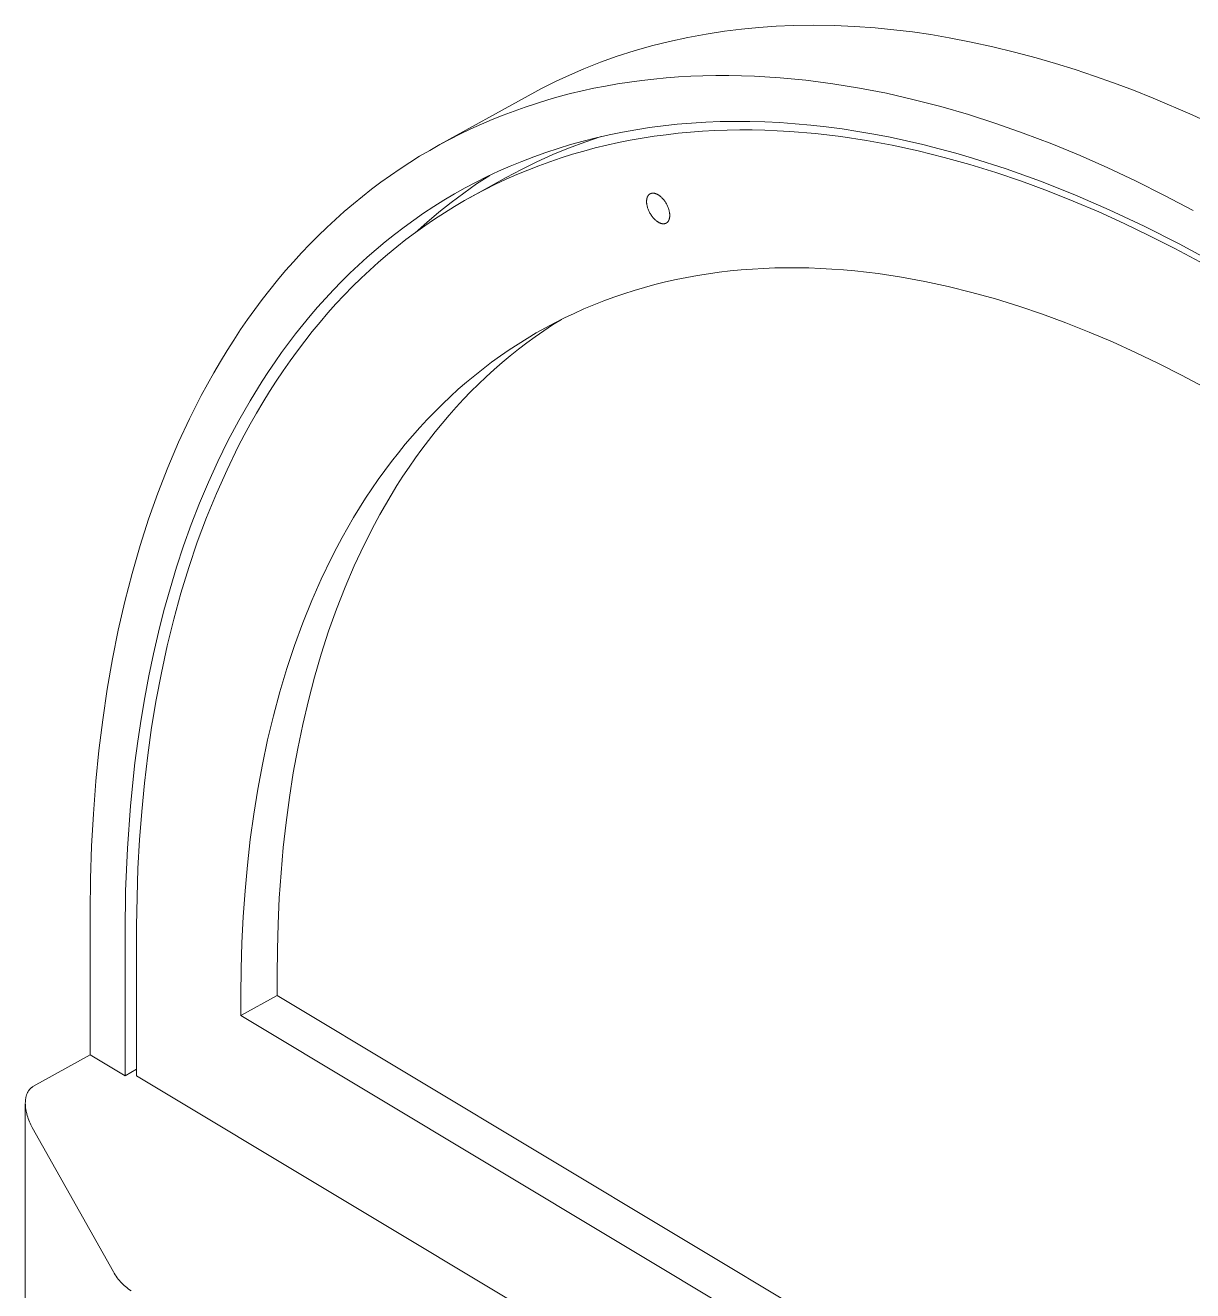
# Model space of a CAD drawing. Header units: millimetres. Extents: x -124 to 15640, y 659 to 4121.
# Drawn here: x 3942.6 to 4082.2, y 3858 to 4009.5 of the extents above; entities that cross this region are included whole.
import ezdxf

# ---------------------------------------------------------------- set-up
doc = ezdxf.new("R2010")
doc.units = ezdxf.units.MM
doc.layers.add('ZANO_R', color=7, linetype='Continuous', lineweight=0)

msp = doc.modelspace()

# ---------------------------------------------------------------- linework, layer by layer
at = {"layer": 'ZANO_R'}
for p, q in [((4021.81, 4008.02), (4024, 4008.42)), ((4024, 4008.42), (4026.2, 4008.76)), ((4026.2, 4008.76), (4028.26, 4009.01)), ((4028.26, 4009.01), (4030.31, 4009.21)), ((4030.31, 4009.21), (4032.38, 4009.35)), ((4032.38, 4009.35), (4034.44, 4009.43)), ((4034.44, 4009.43), (4036.89, 4009.47)), ((4036.89, 4009.47), (4039.34, 4009.43)), ((4039.34, 4009.43), (4041.79, 4009.33)), ((4041.79, 4009.33), (4044.24, 4009.15)), ((4044.24, 4009.15), (4046.46, 4008.93)), ((4046.46, 4008.93), (4048.68, 4008.67)), ((4048.68, 4008.67), (4050.89, 4008.35)), ((4050.89, 4008.35), (4053.09, 4007.98)), ((4015.42, 4006.41), (4017.48, 4007)), ((4017.48, 4007), (4019.64, 4007.54)), ((4019.64, 4007.54), (4021.81, 4008.02)), ((4053.09, 4007.98), (4055.71, 4007.47)), ((4055.71, 4007.47), (4058.31, 4006.9)), ((4058.31, 4006.9), (4060.9, 4006.27)), ((4011.37, 4005.04), (4013.39, 4005.76)), ((4013.39, 4005.76), (4015.42, 4006.41)), ((4060.9, 4006.27), (4063.48, 4005.58)), ((4063.48, 4005.58), (4065.82, 4004.9)), ((4007.68, 4003.52), (4009.38, 4004.26)), ((4009.38, 4004.26), (4011.37, 4005.04)), ((4065.82, 4004.9), (4068.14, 4004.17)), ((4068.14, 4004.17), (4070.45, 4003.4)), ((4004.34, 4001.92), (4006, 4002.74)), ((4006, 4002.74), (4007.68, 4003.52)), ((4011.96, 4002.2), (4010.57, 4001.93)), ((4013.41, 4002.45), (4011.96, 4002.2)), ((4014.86, 4002.68), (4013.41, 4002.45)), ((4016.31, 4002.87), (4014.86, 4002.68)), ((4017.77, 4003.04), (4016.31, 4002.87)), ((4019.23, 4003.18), (4017.77, 4003.04)), ((4020.7, 4003.29), (4019.23, 4003.18)), ((4022.17, 4003.38), (4020.7, 4003.29)), ((4023.63, 4003.43), (4022.17, 4003.38)), ((4025.17, 4003.46), (4023.63, 4003.43)), ((4026.71, 4003.46), (4025.17, 4003.46)), ((4028.25, 4003.44), (4026.71, 4003.46)), ((4029.79, 4003.38), (4028.25, 4003.44)), ((4032.86, 4003.19), (4029.79, 4003.38)), ((4035.93, 4002.9), (4032.86, 4003.19)), ((4039.16, 4002.48), (4035.93, 4002.9)), ((4042.37, 4001.96), (4039.16, 4002.48)), ((4070.45, 4003.4), (4072.75, 4002.58)), ((4072.75, 4002.58), (4075.12, 4001.69)), ((3992.17, 3995.19), (4002.71, 4001.04)), ((4002.71, 4001.04), (4004.34, 4001.92)), ((4006.44, 4000.93), (4005.07, 4000.55)), ((4007.81, 4001.29), (4006.44, 4000.93)), ((4009.19, 4001.62), (4007.81, 4001.29)), ((4010.57, 4001.93), (4009.19, 4001.62)), ((4045.57, 4001.33), (4042.37, 4001.96)), ((4048.74, 4000.61), (4045.57, 4001.33)), ((4075.12, 4001.69), (4077.48, 4000.75)), ((4077.48, 4000.75), (4082.15, 3998.75)), ((4001.04, 3999.21), (3999.73, 3998.72)), ((4002.37, 3999.69), (4001.04, 3999.21)), ((4003.72, 4000.13), (4002.37, 3999.69)), ((4005.07, 4000.55), (4003.72, 4000.13)), ((4052.08, 3999.74), (4048.74, 4000.61)), ((4055.39, 3998.78), (4052.08, 3999.74)), ((3997.16, 3997.65), (3995.89, 3997.08)), ((3998.44, 3998.2), (3997.16, 3997.65)), ((3999.73, 3998.72), (3998.44, 3998.2)), ((4022.25, 3997.76), (4020.56, 3997.62)), ((4023.97, 3997.87), (4022.25, 3997.76)), ((4025.7, 3997.94), (4023.97, 3997.87)), ((4027.46, 3997.97), (4025.7, 3997.94)), ((4029.23, 3997.96), (4027.46, 3997.97)), ((4031.02, 3997.91), (4029.23, 3997.96)), ((4032.84, 3997.82), (4031.02, 3997.91)), ((4034.67, 3997.69), (4032.84, 3997.82)), ((4036.52, 3997.53), (4034.67, 3997.69)), ((4058.68, 3997.72), (4055.39, 3998.78)), ((4061.94, 3996.58), (4058.68, 3997.72)), ((4082.15, 3998.75), (4084.9, 3997.48)), ((3994.64, 3996.47), (3993.4, 3995.84)), ((3995.89, 3997.08), (3994.64, 3996.47)), ((4011.45, 3996.15), (4009.5, 3995.49)), ((4012.41, 3996.36), (4010.85, 3996.01)), ((4014, 3996.69), (4012.41, 3996.36)), ((4015.61, 3996.97), (4014, 3996.69)), ((4017.24, 3997.23), (4015.61, 3996.97)), ((4017.79, 3996.19), (4016.36, 3995.97)), ((4018.89, 3997.44), (4017.24, 3997.23)), ((4019.23, 3996.38), (4017.79, 3996.19)), ((4020.56, 3997.62), (4018.89, 3997.44)), ((4020.67, 3996.55), (4019.23, 3996.38)), ((4022.13, 3996.69), (4020.67, 3996.55)), ((4023.59, 3996.8), (4022.13, 3996.69)), ((4025.07, 3996.88), (4023.59, 3996.8)), ((4026.54, 3996.93), (4025.07, 3996.88)), ((4028.03, 3996.95), (4026.54, 3996.93)), ((4029.52, 3996.95), (4028.03, 3996.95)), ((4031.02, 3996.91), (4029.52, 3996.95)), ((4032.53, 3996.85), (4031.02, 3996.91)), ((4034.04, 3996.77), (4032.53, 3996.85)), ((4037.08, 3996.51), (4034.04, 3996.77)), ((4038.38, 3997.32), (4036.52, 3997.53)), ((4040.13, 3996.15), (4037.08, 3996.51)), ((4040.27, 3997.07), (4038.38, 3997.32)), ((4043.2, 3995.68), (4040.13, 3996.15)), ((4042.17, 3996.78), (4040.27, 3997.07)), ((4044.08, 3996.45), (4042.17, 3996.78)), ((4046.01, 3996.07), (4044.08, 3996.45)), ((4065.35, 3995.28), (4061.94, 3996.58)), ((3992.17, 3995.19), (3990.96, 3994.5)), ((3993.4, 3995.84), (3992.17, 3995.19)), ((4006.3, 3994.74), (4004.83, 3994.25)), ((4007.56, 3994.77), (4005.66, 3993.99)), ((4007.8, 3995.2), (4006.3, 3994.74)), ((4009.5, 3995.49), (4007.56, 3994.77)), ((4009.31, 3995.62), (4007.8, 3995.2)), ((4010.85, 3996.01), (4009.31, 3995.62)), ((4010.75, 3994.79), (4009.38, 3994.42)), ((4012.14, 3995.13), (4010.75, 3994.79)), ((4013.54, 3995.44), (4012.14, 3995.13)), ((4014.94, 3995.72), (4013.54, 3995.44)), ((4016.36, 3995.97), (4014.94, 3995.72)), ((4046.28, 3995.11), (4043.2, 3995.68)), ((4047.96, 3995.66), (4046.01, 3996.07)), ((4049.37, 3994.44), (4046.28, 3995.11)), ((4049.92, 3995.2), (4047.96, 3995.66)), ((4051.89, 3994.7), (4049.92, 3995.2)), ((4053.88, 3994.16), (4051.89, 3994.7)), ((4068.74, 3993.88), (4065.35, 3995.28)), ((3989.75, 3993.79), (3988.57, 3993.06)), ((3990.96, 3994.5), (3989.75, 3993.79)), ((4001.96, 3993.19), (4000.56, 3992.61)), ((4003.78, 3993.14), (4001.93, 3992.23)), ((4003.39, 3993.74), (4001.96, 3993.19)), ((4004.83, 3994.25), (4003.39, 3993.74)), ((4005.66, 3993.99), (4003.78, 3993.14)), ((4005.33, 3993.15), (4004, 3992.66)), ((4006.67, 3993.6), (4005.33, 3993.15)), ((4008.02, 3994.03), (4006.67, 3993.6)), ((4009.38, 3994.42), (4008.02, 3994.03)), ((4052.47, 3993.67), (4049.37, 3994.44)), ((4055.56, 3992.81), (4052.47, 3993.67)), ((4055.88, 3993.58), (4053.88, 3994.16)), ((4059.91, 3992.29), (4055.88, 3993.58)), ((4072.08, 3992.41), (4068.74, 3993.88)), ((3987.4, 3992.29), (3986.25, 3991.51)), ((3988.57, 3993.06), (3987.4, 3992.29)), ((3999.19, 3992), (3997.83, 3991.36)), ((4000.56, 3992.61), (3999.19, 3992)), ((4001.93, 3992.23), (4000.11, 3991.26)), ((4001.39, 3991.61), (4000.11, 3991.04)), ((4002.69, 3992.15), (4001.39, 3991.61)), ((4004, 3992.66), (4002.69, 3992.15)), ((4058.66, 3991.85), (4055.56, 3992.81)), ((4061.75, 3990.8), (4058.66, 3991.85)), ((4063.99, 3990.83), (4059.91, 3992.29)), ((4075.39, 3990.85), (4072.08, 3992.41)), ((3985.12, 3990.69), (3984, 3989.86)), ((3986.25, 3991.51), (3985.12, 3990.69)), ((3995.02, 3989.4), (3996.56, 3990.48)), ((3996.51, 3990.7), (3995.2, 3990.01)), ((3995.78, 3988.86), (4000.11, 3991.26)), ((3997.83, 3991.36), (3996.51, 3990.7)), ((3996.56, 3990.48), (3998.14, 3991.51)), ((3998.84, 3990.45), (3997.58, 3989.82)), ((4000.11, 3991.04), (3998.84, 3990.45)), ((4064.83, 3989.66), (4061.75, 3990.8)), ((4068.1, 3989.2), (4063.99, 3990.83)), ((4078.85, 3989.12), (4075.39, 3990.85)), ((3982.9, 3989), (3981.82, 3988.11)), ((3984, 3989.86), (3982.9, 3989)), ((3993.92, 3989.29), (3992.66, 3988.54)), ((3993.51, 3988.27), (3995.02, 3989.4)), ((3995.2, 3990.01), (3993.92, 3989.29)), ((3994.81, 3989.79), (3994.81, 3989.79)), ((3996.35, 3989.17), (3995.12, 3988.49)), ((3997.58, 3989.82), (3996.35, 3989.17)), ((4016.9, 3988.56), (4016.91, 3988.6)), ((4016.9, 3988.53), (4016.9, 3988.56)), ((4016.91, 3988.63), (4016.92, 3988.67)), ((4016.91, 3988.6), (4016.91, 3988.63)), ((4016.92, 3988.7), (4016.93, 3988.74)), ((4016.92, 3988.67), (4016.92, 3988.7)), ((4016.93, 3988.74), (4016.94, 3988.77)), ((4016.94, 3988.77), (4016.95, 3988.8)), ((4016.95, 3988.8), (4016.96, 3988.83)), ((4016.96, 3988.83), (4016.97, 3988.87)), ((4016.97, 3988.87), (4016.98, 3988.9)), ((4016.98, 3988.9), (4016.99, 3988.93)), ((4016.99, 3988.93), (4017, 3988.96)), ((4017, 3988.96), (4017.02, 3988.99)), ((4017.02, 3988.99), (4017.03, 3989)), ((4017.03, 3989.01), (4017.04, 3989.03)), ((4017.03, 3989), (4017.03, 3989.01)), ((4017.04, 3989.03), (4017.05, 3989.04)), ((4017.05, 3989.04), (4017.06, 3989.05)), ((4017.06, 3989.05), (4017.07, 3989.07)), ((4017.07, 3989.08), (4017.08, 3989.09)), ((4017.07, 3989.07), (4017.07, 3989.08)), ((4017.08, 3989.09), (4017.09, 3989.11)), ((4017.09, 3989.11), (4017.1, 3989.12)), ((4017.1, 3989.12), (4017.11, 3989.13)), ((4017.11, 3989.13), (4017.12, 3989.14)), ((4017.12, 3989.14), (4017.13, 3989.15)), ((4017.13, 3989.15), (4017.14, 3989.17)), ((4017.14, 3989.17), (4017.15, 3989.18)), ((4017.15, 3989.18), (4017.16, 3989.19)), ((4017.16, 3989.19), (4017.17, 3989.2)), ((4017.17, 3989.2), (4017.18, 3989.21)), ((4017.18, 3989.21), (4017.19, 3989.22)), ((4017.19, 3989.22), (4017.2, 3989.23)), ((4017.2, 3989.23), (4017.22, 3989.24)), ((4017.22, 3989.24), (4017.23, 3989.25)), ((4017.23, 3989.25), (4017.24, 3989.26)), ((4017.24, 3989.26), (4017.25, 3989.26)), ((4017.25, 3989.26), (4017.26, 3989.27)), ((4017.26, 3989.27), (4017.27, 3989.28)), ((4017.27, 3989.28), (4017.29, 3989.29)), ((4017.29, 3989.29), (4017.3, 3989.3)), ((4017.3, 3989.3), (4017.31, 3989.3)), ((4017.31, 3989.3), (4017.33, 3989.31)), ((4017.33, 3989.31), (4017.34, 3989.32)), ((4017.34, 3989.32), (4017.35, 3989.32)), ((4017.35, 3989.32), (4017.37, 3989.33)), ((4017.37, 3989.33), (4017.38, 3989.33)), ((4017.38, 3989.33), (4017.39, 3989.34)), ((4017.39, 3989.34), (4017.41, 3989.34)), ((4017.41, 3989.34), (4017.42, 3989.35)), ((4017.42, 3989.35), (4017.43, 3989.35)), ((4017.43, 3989.35), (4017.45, 3989.36)), ((4017.45, 3989.36), (4017.46, 3989.36)), ((4017.46, 3989.36), (4017.48, 3989.37)), ((4017.48, 3989.37), (4017.49, 3989.37)), ((4017.49, 3989.37), (4017.51, 3989.37)), ((4017.51, 3989.37), (4017.52, 3989.37)), ((4017.52, 3989.37), (4017.54, 3989.38)), ((4017.54, 3989.38), (4017.55, 3989.38)), ((4017.55, 3989.38), (4017.57, 3989.38)), ((4017.57, 3989.38), (4017.58, 3989.38)), ((4017.58, 3989.38), (4017.6, 3989.38)), ((4017.6, 3989.38), (4017.61, 3989.38)), ((4017.61, 3989.38), (4017.63, 3989.38)), ((4017.63, 3989.38), (4017.64, 3989.38)), ((4017.64, 3989.38), (4017.66, 3989.38)), ((4017.66, 3989.38), (4017.67, 3989.38)), ((4017.67, 3989.38), (4017.69, 3989.38)), ((4017.69, 3989.38), (4017.71, 3989.38)), ((4017.71, 3989.38), (4017.72, 3989.38)), ((4017.72, 3989.38), (4017.74, 3989.38)), ((4017.74, 3989.38), (4017.77, 3989.38)), ((4017.77, 3989.38), (4017.8, 3989.37)), ((4017.8, 3989.37), (4017.83, 3989.37)), ((4017.83, 3989.37), (4017.87, 3989.36)), ((4017.87, 3989.36), (4017.9, 3989.35)), ((4017.9, 3989.35), (4017.93, 3989.34)), ((4017.93, 3989.34), (4017.96, 3989.33)), ((4017.96, 3989.33), (4018, 3989.32)), ((4018, 3989.32), (4018.03, 3989.31)), ((4018.03, 3989.31), (4018.06, 3989.3)), ((4018.06, 3989.3), (4018.09, 3989.28)), ((4018.09, 3989.28), (4018.12, 3989.27)), ((4018.12, 3989.27), (4018.16, 3989.25)), ((4018.16, 3989.25), (4018.19, 3989.24)), ((4018.19, 3989.24), (4018.22, 3989.22)), ((4018.22, 3989.22), (4018.25, 3989.2)), ((4018.25, 3989.2), (4018.28, 3989.19)), ((4018.28, 3989.19), (4018.31, 3989.17)), ((4018.31, 3989.17), (4018.34, 3989.15)), ((4018.34, 3989.15), (4018.37, 3989.13)), ((4018.37, 3989.13), (4018.4, 3989.1)), ((4018.4, 3989.1), (4018.44, 3989.08)), ((4018.44, 3989.08), (4018.47, 3989.06)), ((4018.47, 3989.06), (4018.53, 3989.01)), ((4018.53, 3989.01), (4018.6, 3988.95)), ((4018.6, 3988.95), (4018.66, 3988.89)), ((4018.66, 3988.89), (4018.73, 3988.83)), ((4018.73, 3988.83), (4018.79, 3988.76)), ((4018.79, 3988.76), (4018.85, 3988.69)), ((4018.85, 3988.69), (4018.92, 3988.62)), ((4018.92, 3988.62), (4018.98, 3988.54)), ((4067.91, 3988.44), (4064.83, 3989.66)), ((4072.24, 3987.4), (4068.1, 3989.2)), ((4082.27, 3987.32), (4078.85, 3989.12)), ((3980.73, 3987.19), (3979.67, 3986.24)), ((3981.82, 3988.11), (3980.73, 3987.19)), ((3991.43, 3987.77), (3990.22, 3986.98)), ((3990.6, 3985.89), (3992.04, 3987.1)), ((3992.66, 3988.54), (3991.43, 3987.77)), ((3992.72, 3987.04), (3991.54, 3986.28)), ((3992.04, 3987.1), (3993.51, 3988.27)), ((3993.91, 3987.78), (3992.72, 3987.04)), ((3995.12, 3988.49), (3993.91, 3987.78)), ((4016.89, 3988.42), (4016.9, 3988.46)), ((4016.89, 3988.38), (4016.89, 3988.42)), ((4016.89, 3988.35), (4016.89, 3988.38)), ((4016.9, 3988.31), (4016.89, 3988.35)), ((4016.9, 3988.49), (4016.9, 3988.53)), ((4016.9, 3988.46), (4016.9, 3988.49)), ((4016.9, 3988.27), (4016.9, 3988.31)), ((4016.9, 3988.23), (4016.9, 3988.27)), ((4016.9, 3988.19), (4016.9, 3988.23)), ((4016.91, 3988.16), (4016.9, 3988.19)), ((4016.92, 3988.07), (4016.91, 3988.16)), ((4016.93, 3987.99), (4016.92, 3988.07)), ((4016.95, 3987.9), (4016.93, 3987.99)), ((4016.97, 3987.81), (4016.95, 3987.9)), ((4016.99, 3987.72), (4016.97, 3987.81)), ((4017.02, 3987.63), (4016.99, 3987.72)), ((4017.05, 3987.54), (4017.02, 3987.63)), ((4017.08, 3987.45), (4017.05, 3987.54)), ((4017.12, 3987.36), (4017.08, 3987.45)), ((4017.16, 3987.26), (4017.12, 3987.36)), ((4017.2, 3987.17), (4017.16, 3987.26)), ((4017.25, 3987.08), (4017.2, 3987.17)), ((4017.3, 3986.99), (4017.25, 3987.08)), ((4018.98, 3988.54), (4019.04, 3988.46)), ((4019.04, 3988.46), (4019.1, 3988.38)), ((4019.1, 3988.38), (4019.15, 3988.3)), ((4019.15, 3988.3), (4019.21, 3988.21)), ((4019.21, 3988.21), (4019.26, 3988.12)), ((4019.26, 3988.12), (4019.31, 3988.03)), ((4019.31, 3988.03), (4019.36, 3987.94)), ((4019.36, 3987.94), (4019.4, 3987.84)), ((4019.4, 3987.84), (4019.44, 3987.75)), ((4019.44, 3987.75), (4019.48, 3987.66)), ((4019.48, 3987.66), (4019.51, 3987.56)), ((4019.51, 3987.56), (4019.54, 3987.47)), ((4019.54, 3987.47), (4019.57, 3987.38)), ((4019.57, 3987.38), (4019.59, 3987.29)), ((4019.59, 3987.29), (4019.61, 3987.2)), ((4019.61, 3987.2), (4019.63, 3987.11)), ((4019.63, 3987.11), (4019.64, 3987.03)), ((4070.97, 3987.13), (4067.91, 3988.44)), ((4074.02, 3985.75), (4070.97, 3987.13)), ((4076.4, 3985.44), (4072.24, 3987.4)), ((3979.67, 3986.24), (3978.63, 3985.27)), ((3989.04, 3986.16), (3987.88, 3985.32)), ((3990.22, 3986.98), (3989.04, 3986.16)), ((3989.2, 3984.64), (3990.6, 3985.89)), ((3991.54, 3986.28), (3990.38, 3985.48)), ((4017.35, 3986.9), (4017.3, 3986.99)), ((4017.41, 3986.81), (4017.35, 3986.9)), ((4017.46, 3986.72), (4017.41, 3986.81)), ((4017.52, 3986.64), (4017.46, 3986.72)), ((4017.58, 3986.56), (4017.52, 3986.64)), ((4017.64, 3986.48), (4017.58, 3986.56)), ((4017.71, 3986.41), (4017.64, 3986.48)), ((4017.77, 3986.34), (4017.71, 3986.41)), ((4017.83, 3986.27), (4017.77, 3986.34)), ((4017.9, 3986.21), (4017.83, 3986.27)), ((4017.96, 3986.15), (4017.9, 3986.21)), ((4018.03, 3986.1), (4017.96, 3986.15)), ((4018.09, 3986.05), (4018.03, 3986.1)), ((4018.12, 3986.02), (4018.09, 3986.05)), ((4018.16, 3986), (4018.12, 3986.02)), ((4018.19, 3985.98), (4018.16, 3986)), ((4018.22, 3985.96), (4018.19, 3985.98)), ((4018.25, 3985.94), (4018.22, 3985.96)), ((4018.28, 3985.92), (4018.25, 3985.94)), ((4018.31, 3985.9), (4018.28, 3985.92)), ((4018.34, 3985.88), (4018.31, 3985.9)), ((4018.37, 3985.87), (4018.34, 3985.88)), ((4018.4, 3985.85), (4018.37, 3985.87)), ((4018.44, 3985.84), (4018.4, 3985.85)), ((4018.47, 3985.82), (4018.44, 3985.84)), ((4018.5, 3985.81), (4018.47, 3985.82)), ((4018.53, 3985.79), (4018.5, 3985.81)), ((4018.56, 3985.78), (4018.53, 3985.79)), ((4018.6, 3985.77), (4018.56, 3985.78)), ((4018.63, 3985.76), (4018.6, 3985.77)), ((4018.66, 3985.75), (4018.63, 3985.76)), ((4018.69, 3985.75), (4018.66, 3985.75)), ((4018.73, 3985.74), (4018.69, 3985.75)), ((4018.76, 3985.73), (4018.73, 3985.74)), ((4018.79, 3985.73), (4018.76, 3985.73)), ((4018.82, 3985.72), (4018.79, 3985.73)), ((4018.84, 3985.72), (4018.82, 3985.72)), ((4018.85, 3985.72), (4018.84, 3985.72)), ((4018.87, 3985.72), (4018.85, 3985.72)), ((4018.89, 3985.72), (4018.87, 3985.72)), ((4018.9, 3985.72), (4018.89, 3985.72)), ((4018.92, 3985.72), (4018.9, 3985.72)), ((4018.93, 3985.72), (4018.92, 3985.72)), ((4018.95, 3985.72), (4018.93, 3985.72)), ((4018.96, 3985.72), (4018.95, 3985.72)), ((4018.98, 3985.72), (4018.96, 3985.72)), ((4018.99, 3985.72), (4018.98, 3985.72)), ((4019.01, 3985.73), (4018.99, 3985.72)), ((4019.02, 3985.73), (4019.01, 3985.73)), ((4019.04, 3985.73), (4019.02, 3985.73)), ((4019.05, 3985.73), (4019.04, 3985.73)), ((4019.07, 3985.74), (4019.05, 3985.73)), ((4019.08, 3985.74), (4019.07, 3985.74)), ((4019.1, 3985.74), (4019.08, 3985.74)), ((4019.11, 3985.75), (4019.1, 3985.74)), ((4019.13, 3985.75), (4019.11, 3985.75)), ((4019.14, 3985.75), (4019.13, 3985.75)), ((4019.15, 3985.76), (4019.14, 3985.75)), ((4019.17, 3985.76), (4019.15, 3985.76)), ((4019.18, 3985.77), (4019.17, 3985.76)), ((4019.2, 3985.78), (4019.18, 3985.77)), ((4019.21, 3985.78), (4019.2, 3985.78)), ((4019.22, 3985.79), (4019.21, 3985.78)), ((4019.23, 3985.79), (4019.22, 3985.79)), ((4019.25, 3985.8), (4019.23, 3985.79)), ((4019.26, 3985.81), (4019.25, 3985.8)), ((4019.27, 3985.82), (4019.26, 3985.81)), ((4019.29, 3985.82), (4019.27, 3985.82)), ((4019.3, 3985.83), (4019.29, 3985.82)), ((4019.31, 3985.84), (4019.3, 3985.83)), ((4019.32, 3985.85), (4019.31, 3985.84)), ((4019.33, 3985.86), (4019.32, 3985.85)), ((4019.35, 3985.87), (4019.33, 3985.86)), ((4019.36, 3985.88), (4019.35, 3985.87)), ((4019.37, 3985.89), (4019.36, 3985.88)), ((4019.38, 3985.9), (4019.37, 3985.89)), ((4019.39, 3985.91), (4019.38, 3985.9)), ((4019.4, 3985.92), (4019.39, 3985.91)), ((4019.41, 3985.93), (4019.4, 3985.92)), ((4019.42, 3985.94), (4019.41, 3985.93)), ((4019.43, 3985.95), (4019.42, 3985.94)), ((4019.44, 3985.96), (4019.43, 3985.95)), ((4019.45, 3985.97), (4019.44, 3985.96)), ((4019.46, 3985.99), (4019.45, 3985.97)), ((4019.47, 3986), (4019.46, 3985.99)), ((4019.48, 3986.01), (4019.47, 3986)), ((4019.49, 3986.02), (4019.48, 3986.01)), ((4019.5, 3986.04), (4019.49, 3986.02)), ((4019.51, 3986.06), (4019.5, 3986.05)), ((4019.5, 3986.05), (4019.5, 3986.04)), ((4019.52, 3986.08), (4019.51, 3986.06)), ((4019.53, 3986.09), (4019.52, 3986.08)), ((4019.54, 3986.12), (4019.53, 3986.1)), ((4019.53, 3986.1), (4019.53, 3986.09)), ((4019.56, 3986.15), (4019.54, 3986.12)), ((4019.57, 3986.18), (4019.56, 3986.15)), ((4019.58, 3986.21), (4019.57, 3986.18)), ((4019.59, 3986.24), (4019.58, 3986.21)), ((4019.6, 3986.27), (4019.59, 3986.24)), ((4019.61, 3986.3), (4019.6, 3986.27)), ((4019.62, 3986.34), (4019.61, 3986.3)), ((4019.63, 3986.37), (4019.62, 3986.34)), ((4019.64, 3986.4), (4019.63, 3986.37)), ((4019.64, 3987.03), (4019.65, 3986.95)), ((4019.65, 3986.47), (4019.64, 3986.44)), ((4019.64, 3986.44), (4019.64, 3986.4)), ((4019.65, 3986.95), (4019.66, 3986.91)), ((4019.66, 3986.54), (4019.65, 3986.51)), ((4019.65, 3986.51), (4019.65, 3986.47)), ((4019.66, 3986.91), (4019.66, 3986.87)), ((4019.66, 3986.87), (4019.66, 3986.83)), ((4019.66, 3986.83), (4019.67, 3986.79)), ((4019.67, 3986.65), (4019.66, 3986.61)), ((4019.66, 3986.61), (4019.66, 3986.58)), ((4019.66, 3986.58), (4019.66, 3986.54)), ((4019.67, 3986.79), (4019.67, 3986.76)), ((4019.67, 3986.76), (4019.67, 3986.72)), ((4019.67, 3986.72), (4019.67, 3986.68)), ((4019.67, 3986.68), (4019.67, 3986.65)), ((4077.06, 3984.29), (4074.02, 3985.75)), ((3977.6, 3984.28), (3976.6, 3983.27)), ((3978.63, 3985.27), (3977.6, 3984.28)), ((3986.74, 3984.45), (3985.63, 3983.56)), ((3987.88, 3985.32), (3986.74, 3984.45)), ((3989.24, 3984.67), (3988.11, 3983.82)), ((3990.38, 3985.48), (3989.24, 3984.67)), ((4080.59, 3983.31), (4076.4, 3985.44)), ((4080.07, 3982.76), (4077.06, 3984.29)), ((3976.6, 3983.27), (3975.62, 3982.23)), ((3984.53, 3982.66), (3983.47, 3981.73)), ((3985.63, 3983.56), (3984.53, 3982.66)), ((3987, 3982.95), (3985.91, 3982.05)), ((3988.11, 3983.82), (3987, 3982.95)), ((4083.06, 3981.16), (4080.07, 3982.76)), ((4084.78, 3981.03), (4080.59, 3983.31)), ((3974.66, 3981.18), (3973.71, 3980.11)), ((3975.62, 3982.23), (3974.66, 3981.18)), ((3983.47, 3981.73), (3982.42, 3980.78)), ((3984.84, 3981.13), (3983.78, 3980.17)), ((3985.91, 3982.05), (3984.84, 3981.13)), ((3973.71, 3980.11), (3972.76, 3978.98)), ((3981.4, 3979.81), (3980.41, 3978.82)), ((3982.42, 3980.78), (3981.4, 3979.81)), ((3983.78, 3980.17), (3982.74, 3979.2)), ((4021.7, 3979.3), (4022.98, 3979.53)), ((4022.98, 3979.53), (4024.28, 3979.74)), ((4024.28, 3979.74), (4025.59, 3979.92)), ((4025.59, 3979.92), (4026.9, 3980.07)), ((4026.9, 3980.07), (4028.22, 3980.2)), ((4028.22, 3980.2), (4029.55, 3980.3)), ((4029.55, 3980.3), (4030.89, 3980.38)), ((4030.89, 3980.38), (4032.24, 3980.43)), ((4032.24, 3980.43), (4033.59, 3980.45)), ((4033.59, 3980.45), (4034.94, 3980.45)), ((4034.94, 3980.45), (4036.31, 3980.43)), ((4036.31, 3980.43), (4037.68, 3980.37)), ((4037.68, 3980.37), (4039.05, 3980.3)), ((4039.05, 3980.3), (4040.43, 3980.2)), ((4040.43, 3980.2), (4041.81, 3980.07)), ((4041.81, 3980.07), (4044.59, 3979.75)), ((4044.59, 3979.75), (4047.38, 3979.33)), ((3972.76, 3978.98), (3971.83, 3977.82)), ((3980.41, 3978.82), (3979.43, 3977.81)), ((3981.72, 3978.2), (3980.72, 3977.17)), ((3982.74, 3979.2), (3981.72, 3978.2)), ((4015.4, 3977.74), (4016.64, 3978.11)), ((4016.64, 3978.11), (4017.89, 3978.44)), ((4017.89, 3978.44), (4019.15, 3978.76)), ((4019.15, 3978.76), (4020.42, 3979.04)), ((4020.42, 3979.04), (4021.7, 3979.3)), ((4047.38, 3979.33), (4050.18, 3978.81)), ((4050.18, 3978.81), (4052.98, 3978.2)), ((4052.98, 3978.2), (4055.8, 3977.51)), ((3970.92, 3976.66), (3970.04, 3975.47)), ((3971.83, 3977.82), (3970.92, 3976.66)), ((3978.48, 3976.79), (3977.55, 3975.75)), ((3979.43, 3977.81), (3978.48, 3976.79)), ((3980.72, 3977.17), (3979.74, 3976.12)), ((4010.57, 3976.02), (4011.76, 3976.49)), ((4011.76, 3976.49), (4012.96, 3976.93)), ((4012.96, 3976.93), (4014.18, 3977.35)), ((4014.18, 3977.35), (4015.4, 3977.74)), ((4055.8, 3977.51), (4058.61, 3976.72)), ((4058.61, 3976.72), (4061.42, 3975.85)), ((3970.04, 3975.47), (3969.17, 3974.26)), ((3977.55, 3975.75), (3976.65, 3974.69)), ((3978.78, 3975.05), (3977.83, 3973.95)), ((3979.74, 3976.12), (3978.78, 3975.05)), ((4007.07, 3974.46), (4008.23, 3975)), ((4008.23, 3975), (4009.39, 3975.53)), ((4009.39, 3975.53), (4010.57, 3976.02)), ((4061.42, 3975.85), (4064.23, 3974.9)), ((3969.17, 3974.26), (3968.33, 3973.05)), ((3975.76, 3973.62), (3974.9, 3972.53)), ((3976.65, 3974.69), (3975.76, 3973.62)), ((3977.83, 3973.95), (3976.91, 3972.83)), ((4004.61, 3972.92), (4005.65, 3973.61)), ((4004.81, 3973.28), (4005.93, 3973.88)), ((4005.65, 3973.61), (4006.71, 3974.28)), ((4005.93, 3973.88), (4007.07, 3974.46)), ((4064.23, 3974.9), (4067.04, 3973.87)), ((4067.04, 3973.87), (4069.83, 3972.76)), ((3968.33, 3973.05), (3967.52, 3971.81)), ((3974.9, 3972.53), (3974.06, 3971.43)), ((3976.91, 3972.83), (3976, 3971.68)), ((4001.52, 3971.33), (4002.6, 3972.01)), ((4002.56, 3971.46), (4003.57, 3972.2)), ((4002.6, 3972.01), (4003.7, 3972.66)), ((4003.57, 3972.2), (4004.61, 3972.92)), ((4003.7, 3972.66), (4004.81, 3973.28)), ((4069.83, 3972.76), (4072.62, 3971.58)), ((3966.72, 3970.56), (3965.91, 3969.23)), ((3967.52, 3971.81), (3966.72, 3970.56)), ((3974.06, 3971.43), (3973.24, 3970.31)), ((3975.12, 3970.52), (3974.25, 3969.33)), ((3976, 3971.68), (3975.12, 3970.52)), ((3999.4, 3969.91), (4000.45, 3970.63)), ((4000.45, 3970.63), (4001.52, 3971.33)), ((4000.57, 3969.91), (4001.56, 3970.7)), ((4001.56, 3970.7), (4002.56, 3971.46)), ((4072.62, 3971.58), (4075.39, 3970.32)), ((3965.91, 3969.23), (3965.12, 3967.89)), ((3972.45, 3969.19), (3971.67, 3968.04)), ((3973.24, 3970.31), (3972.45, 3969.19)), ((3974.25, 3969.33), (3973.41, 3968.11)), ((3997.34, 3968.38), (3998.36, 3969.16)), ((3998.36, 3969.16), (3999.4, 3969.91)), ((3998.65, 3968.27), (3999.6, 3969.1)), ((3999.6, 3969.1), (4000.57, 3969.91)), ((4075.39, 3970.32), (4078.14, 3969)), ((4078.14, 3969), (4080.88, 3967.61)), ((3965.12, 3967.89), (3964.36, 3966.53)), ((3971.67, 3968.04), (3970.92, 3966.89)), ((3973.41, 3968.11), (3972.58, 3966.88)), ((3995.35, 3966.76), (3996.34, 3967.58)), ((3996.34, 3967.58), (3997.34, 3968.38)), ((3996.79, 3966.54), (3997.71, 3967.42)), ((3997.71, 3967.42), (3998.65, 3968.27)), ((4080.88, 3967.61), (4083.6, 3966.15)), ((3964.36, 3966.53), (3963.62, 3965.16)), ((3970.92, 3966.89), (3969.47, 3964.55)), ((3972.58, 3966.88), (3971.78, 3965.63)), ((3993.42, 3965.04), (3994.37, 3965.91)), ((3994.37, 3965.91), (3995.35, 3966.76)), ((3995.88, 3965.64), (3996.79, 3966.54)), ((3963.62, 3965.16), (3962.22, 3962.39)), ((3969.47, 3964.55), (3968.11, 3962.16)), ((3970.99, 3964.35), (3970.23, 3963.06)), ((3971.78, 3965.63), (3970.99, 3964.35)), ((3992.48, 3964.15), (3993.42, 3965.04)), ((3994.12, 3963.78), (3994.99, 3964.72)), ((3994.99, 3964.72), (3995.88, 3965.64)), ((3970.23, 3963.06), (3969.48, 3961.74)), ((3990.65, 3962.3), (3991.55, 3963.23)), ((3991.55, 3963.23), (3992.48, 3964.15)), ((3992.43, 3961.83), (3993.27, 3962.81)), ((3993.27, 3962.81), (3994.12, 3963.78)), ((3962.22, 3962.39), (3960.9, 3959.57)), ((3968.11, 3962.16), (3966.82, 3959.74)), ((3969.48, 3961.74), (3968.76, 3960.41)), ((3988.89, 3960.35), (3989.76, 3961.33)), ((3989.76, 3961.33), (3990.65, 3962.3)), ((3991.6, 3960.83), (3992.43, 3961.83)), ((3968.76, 3960.41), (3968.05, 3959.06)), ((3988.03, 3959.35), (3988.89, 3960.35)), ((3990.01, 3958.75), (3990.8, 3959.8)), ((3990.8, 3959.8), (3991.6, 3960.83)), ((3960.9, 3959.57), (3959.61, 3956.54)), ((3966.82, 3959.74), (3965.62, 3957.28)), ((3968.05, 3959.06), (3966.71, 3956.29)), ((3986.38, 3957.27), (3987.2, 3958.32)), ((3987.2, 3958.32), (3988.03, 3959.35)), ((3989.24, 3957.69), (3990.01, 3958.75)), ((3965.62, 3957.28), (3964.49, 3954.79)), ((3985.58, 3956.21), (3986.38, 3957.27)), ((3988.49, 3956.61), (3989.24, 3957.69)), ((3959.61, 3956.54), (3958.42, 3953.47)), ((3966.71, 3956.29), (3965.44, 3953.46)), ((3984.8, 3955.12), (3985.58, 3956.21)), ((3987.03, 3954.38), (3987.75, 3955.5)), ((3987.75, 3955.5), (3988.49, 3956.61)), ((3964.49, 3954.79), (3963.43, 3952.28)), ((3983.28, 3952.88), (3984.03, 3954.01)), ((3984.03, 3954.01), (3984.8, 3955.12)), ((3986.33, 3953.24), (3987.03, 3954.38)), ((3958.42, 3953.47), (3957.33, 3950.37)), ((3963.43, 3952.28), (3962.44, 3949.75)), ((3965.44, 3953.46), (3964.26, 3950.57)), ((3982.56, 3951.74), (3983.28, 3952.88)), ((3985.65, 3952.09), (3986.33, 3953.24)), ((3981.85, 3950.57), (3982.56, 3951.74)), ((3984.34, 3949.72), (3984.99, 3950.91)), ((3984.99, 3950.91), (3985.65, 3952.09)), ((3957.33, 3950.37), (3956.32, 3947.23)), ((3962.44, 3949.75), (3961.52, 3947.19)), ((3964.26, 3950.57), (3963.15, 3947.6)), ((3980.48, 3948.18), (3981.16, 3949.39)), ((3981.16, 3949.39), (3981.85, 3950.57)), ((3983.1, 3947.29), (3984.34, 3949.72)), ((3979.83, 3946.97), (3980.48, 3948.18)), ((3956.32, 3947.23), (3955.35, 3943.88)), ((3961.52, 3947.19), (3960.67, 3944.62)), ((3963.15, 3947.6), (3962.13, 3944.59)), ((3979.2, 3945.73), (3979.83, 3946.97)), ((3981.93, 3944.79), (3983.1, 3947.29)), ((3977.98, 3943.21), (3979.2, 3945.73)), ((3980.84, 3942.23), (3981.93, 3944.79)), ((3955.35, 3943.88), (3954.48, 3940.5)), ((3960.67, 3944.62), (3959.89, 3942.04)), ((3962.13, 3944.59), (3961.2, 3941.51)), ((3976.84, 3940.62), (3977.98, 3943.21)), ((3959.89, 3942.04), (3959.17, 3939.44)), ((3979.82, 3939.62), (3980.84, 3942.23)), ((3954.48, 3940.5), (3953.7, 3937.09)), ((3961.2, 3941.51), (3960.34, 3938.39)), ((3975.78, 3937.97), (3976.84, 3940.62)), ((3959.17, 3939.44), (3958.51, 3936.84)), ((3978.86, 3936.95), (3979.82, 3939.62)), ((3953.7, 3937.09), (3953.02, 3933.67)), ((3960.34, 3938.39), (3959.56, 3935.21)), ((3974.79, 3935.27), (3975.78, 3937.97)), ((3958.51, 3936.84), (3957.9, 3934.24)), ((3977.98, 3934.23), (3978.86, 3936.95)), ((3957.9, 3934.24), (3957.36, 3931.63)), ((3959.56, 3935.21), (3958.86, 3932)), ((3973.87, 3932.51), (3974.79, 3935.27)), ((3977.17, 3931.47), (3977.98, 3934.23)), ((3953.02, 3933.67), (3952.38, 3930.03)), ((3957.36, 3931.63), (3956.87, 3929.02)), ((3958.86, 3932), (3958.23, 3928.74)), ((3973.03, 3929.7), (3973.87, 3932.51)), ((3976.44, 3928.66), (3977.17, 3931.47)), ((3952.38, 3930.03), (3951.84, 3926.37)), ((3972.26, 3926.85), (3973.03, 3929.7)), ((3956.87, 3929.02), (3956.43, 3926.42)), ((3958.23, 3928.74), (3957.69, 3925.45)), ((3975.77, 3925.81), (3976.44, 3928.66)), ((3971.56, 3923.96), (3972.26, 3926.85)), ((3951.84, 3926.37), (3951.39, 3922.7)), ((3956.43, 3926.42), (3956.04, 3923.82)), ((3957.69, 3925.45), (3957.22, 3922.12)), ((3975.17, 3922.92), (3975.77, 3925.81)), ((3956.04, 3923.82), (3955.7, 3921.23)), ((3970.94, 3921.02), (3971.56, 3923.96)), ((3951.39, 3922.7), (3951.02, 3919.02)), ((3957.22, 3922.12), (3956.82, 3918.77)), ((3974.63, 3920), (3975.17, 3922.92)), ((3955.7, 3921.23), (3955.16, 3916.07)), ((3970.39, 3918.05), (3970.94, 3921.02)), ((3951.02, 3919.02), (3950.72, 3915.12)), ((3974.17, 3917.05), (3974.63, 3920)), ((3956.82, 3918.77), (3956.5, 3915.4)), ((3969.9, 3915.05), (3970.39, 3918.05)), ((3955.16, 3916.07), (3954.79, 3910.95)), ((3973.77, 3914.07), (3974.17, 3917.05)), ((3950.72, 3915.12), (3950.51, 3911.22)), ((3956.5, 3915.4), (3956.24, 3912)), ((3969.49, 3912.02), (3969.9, 3915.05)), ((3973.44, 3911.07), (3973.77, 3914.07)), ((3956.24, 3912), (3956.06, 3908.58)), ((3969.14, 3908.96), (3969.49, 3912.02)), ((3950.51, 3911.22), (3950.39, 3907.32)), ((3954.79, 3910.95), (3954.58, 3905.9)), ((3973.17, 3908.05), (3973.44, 3911.07)), ((3956.06, 3908.58), (3955.95, 3905.15)), ((3968.86, 3905.88), (3969.14, 3908.96)), ((3950.39, 3907.32), (3950.35, 3903.41)), ((3972.96, 3905.01), (3973.17, 3908.05)), ((3954.58, 3905.9), (3954.51, 3900.91)), ((3968.65, 3902.78), (3968.86, 3905.88)), ((3955.95, 3905.15), (3955.9, 3901.71)), ((3972.81, 3901.95), (3972.96, 3905.01)), ((3950.35, 3886.26), (3950.35, 3903.41)), ((3968.49, 3899.67), (3968.65, 3902.78)), ((3954.51, 3900.91), (3954.51, 3883.77)), ((3955.9, 3901.71), (3955.9, 3883.75)), ((3972.73, 3898.89), (3972.81, 3901.95)), ((3968.4, 3896.54), (3968.49, 3899.67)), ((3972.7, 3895.81), (3972.73, 3898.89)), ((3968.37, 3893.41), (3968.4, 3896.54)), ((3972.7, 3893.36), (3972.7, 3895.81)), ((3968.37, 3890.96), (3968.37, 3893.41)), ((3968.37, 3890.96), (3972.7, 3893.36)), ((4209.57, 3751.15), (3972.7, 3893.36)), ((4209.59, 3746.14), (3968.37, 3890.96)), ((3950.35, 3886.26), (3943.5, 3882.46)), ((3954.51, 3883.77), (3950.35, 3886.26)), ((3955.9, 3884.54), (3954.51, 3883.77)), ((3955.9, 3883.75), (4222.06, 3723.95)), ((3942.62, 3880.96), (3942.63, 3881.04)), ((3942.63, 3881.04), (3942.64, 3881.12)), ((3942.64, 3881.12), (3942.66, 3881.2)), ((3942.66, 3881.2), (3942.68, 3881.28)), ((3942.68, 3881.28), (3942.7, 3881.35)), ((3942.7, 3881.35), (3942.72, 3881.43)), ((3942.72, 3881.43), (3942.74, 3881.5)), ((3942.74, 3881.5), (3942.77, 3881.57)), ((3942.77, 3881.57), (3942.8, 3881.63)), ((3942.8, 3881.63), (3942.82, 3881.7)), ((3942.82, 3881.7), (3942.85, 3881.76)), ((3942.85, 3881.76), (3942.89, 3881.82)), ((3942.89, 3881.82), (3942.92, 3881.88)), ((3942.92, 3881.88), (3942.94, 3881.91)), ((3942.94, 3881.91), (3942.95, 3881.94)), ((3942.95, 3881.94), (3942.97, 3881.96)), ((3942.97, 3881.96), (3942.99, 3881.99)), ((3942.99, 3881.99), (3943.01, 3882.02)), ((3943.01, 3882.02), (3943.03, 3882.04)), ((3943.03, 3882.04), (3943.05, 3882.07)), ((3943.05, 3882.07), (3943.06, 3882.09)), ((3943.06, 3882.09), (3943.08, 3882.11)), ((3943.08, 3882.11), (3943.1, 3882.14)), ((3943.1, 3882.14), (3943.12, 3882.16)), ((3943.12, 3882.16), (3943.15, 3882.18)), ((3943.15, 3882.18), (3943.17, 3882.2)), ((3943.17, 3882.2), (3943.19, 3882.22)), ((3943.19, 3882.22), (3943.21, 3882.25)), ((3943.21, 3882.25), (3943.23, 3882.27)), ((3943.23, 3882.27), (3943.25, 3882.28)), ((3943.25, 3882.28), (3943.27, 3882.3)), ((3943.27, 3882.3), (3943.3, 3882.32)), ((3943.3, 3882.32), (3943.32, 3882.34)), ((3943.32, 3882.34), (3943.34, 3882.36)), ((3943.34, 3882.36), (3943.36, 3882.37)), ((3943.36, 3882.37), (3943.39, 3882.39)), ((3943.39, 3882.39), (3943.41, 3882.41)), ((3943.41, 3882.41), (3943.43, 3882.42)), ((3943.43, 3882.42), (3943.46, 3882.43)), ((3943.46, 3882.43), (3943.48, 3882.45)), ((3943.48, 3882.45), (3943.5, 3882.46)), ((3942.58, 3880.53), (3942.59, 3880.62)), ((3942.58, 3880.44), (3942.58, 3880.53)), ((3942.59, 3880.35), (3942.58, 3880.44)), ((3942.58, 3506.38), (3942.58, 3880.35)), ((3942.59, 3880.71), (3942.6, 3880.79)), ((3942.59, 3880.62), (3942.59, 3880.71)), ((3942.59, 3880.26), (3942.59, 3880.35)), ((3942.59, 3880.16), (3942.59, 3880.26)), ((3942.6, 3880.07), (3942.59, 3880.16)), ((3942.6, 3880.79), (3942.61, 3880.88)), ((3942.61, 3879.97), (3942.6, 3880.07)), ((3942.61, 3880.88), (3942.62, 3880.96)), ((3942.62, 3879.88), (3942.61, 3879.97)), ((3942.64, 3879.78), (3942.62, 3879.88)), ((3942.65, 3879.69), (3942.64, 3879.78)), ((3942.67, 3879.59), (3942.65, 3879.69)), ((3942.69, 3879.49), (3942.67, 3879.59)), ((3942.71, 3879.4), (3942.69, 3879.49)), ((3942.75, 3879.2), (3942.71, 3879.4)), ((3942.81, 3879.01), (3942.75, 3879.2)), ((3942.87, 3878.82), (3942.81, 3879.01)), ((3942.93, 3878.63), (3942.87, 3878.82)), ((3943, 3878.44), (3942.93, 3878.63)), ((3943.08, 3878.26), (3943, 3878.44)), ((3943.16, 3878.08), (3943.08, 3878.26)), ((3943.24, 3877.9), (3943.16, 3878.08)), ((3943.33, 3877.73), (3943.24, 3877.9)), ((3943.42, 3877.56), (3943.33, 3877.73)), ((3943.42, 3877.56), (3953.13, 3860.31)), ((3953.23, 3860.13), (3953.13, 3860.31)), ((3953.34, 3859.95), (3953.23, 3860.13)), ((3953.45, 3859.77), (3953.34, 3859.95)), ((3953.57, 3859.6), (3953.45, 3859.77)), ((3953.69, 3859.44), (3953.57, 3859.6)), ((3953.83, 3859.27), (3953.69, 3859.44)), ((3953.96, 3859.12), (3953.83, 3859.27)), ((3954.1, 3858.97), (3953.96, 3859.12)), ((3954.25, 3858.82), (3954.1, 3858.97)), ((3954.4, 3858.68), (3954.25, 3858.82)), ((3954.56, 3858.54), (3954.4, 3858.68)), ((3954.72, 3858.41), (3954.56, 3858.54)), ((3954.89, 3858.28), (3954.72, 3858.41)), ((3955.06, 3858.16), (3954.89, 3858.28)), ((3955.23, 3858.04), (3955.06, 3858.16))]:
    msp.add_line(p, q, dxfattribs=at)

doc.saveas('drawing.dxf')
